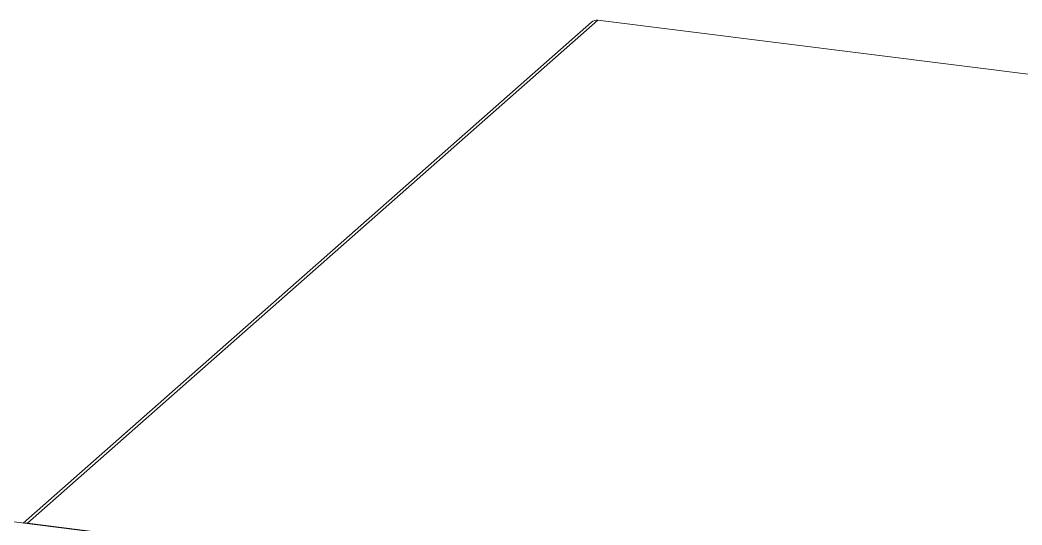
# Model space of a CAD drawing. Header units: millimetres. Extents: x 5 to 589, y 5 to 415.
# Drawn here: x 459.39 to 482.73, y 332.57 to 344.33 of the extents above; entities that cross this region are included whole.
import ezdxf

# ---------------------------------------------------------------- set-up
doc = ezdxf.new("R2010")
doc.units = ezdxf.units.MM

msp = doc.modelspace()

# ---------------------------------------------------------------- linework, layer by layer
at = {"color": 7, "linetype": 'Continuous', "lineweight": 15}
for p, q in [((472.7005, 344.2851), (459.4628, 332.6106)), ((472.8526, 344.3295), (459.559, 332.6056)), ((472.8526, 344.3295), (554.9633, 333.9845)), ((545.2827, 321.7983), (455.9319, 333.0555)), ((459.559, 332.6056), (541.6697, 322.2606))]:
    msp.add_line(p, q, dxfattribs=at)
at = {"color": 8, "linetype": 'Continuous', "lineweight": 15}
msp.add_line((459.559, 332.6056), (459.559, 332.5985), dxfattribs=at)
at = {"color": 7, "linetype": 'Continuous', "lineweight": 15, "flags": 128}
msp.add_lwpolyline([(459.5043, 332.6054), (459.517, 332.6067), (459.559, 332.6056)], dxfattribs=at)
at = {"color": 7, "linetype": 'Continuous', "lineweight": 15}
msp.add_arc((472.8254, 344.1397), 0.1917, 81.84196, 130.66123, dxfattribs=at)

doc.saveas('drawing.dxf')
